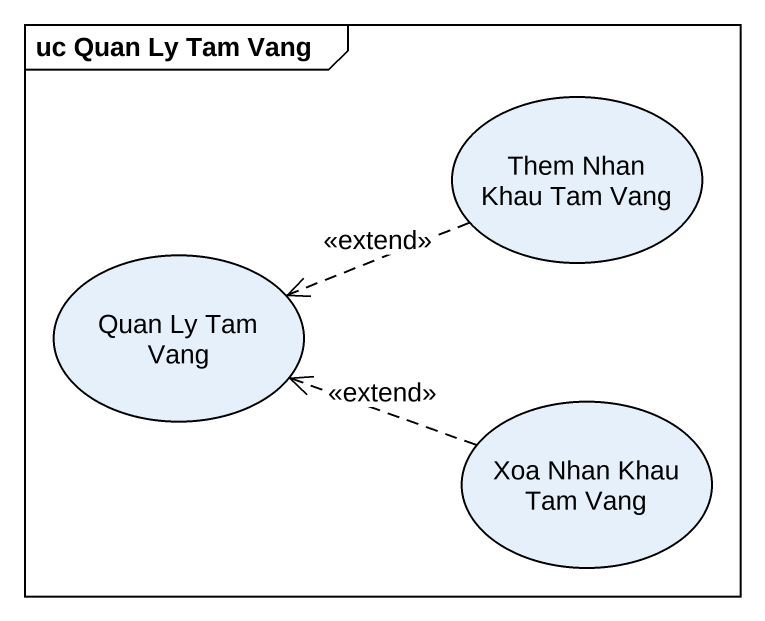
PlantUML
@startuml
mainframe uc Quan Ly Tam Vang
usecase "Them Nhan Khau Tam Vang" as Them_Nhan_Khau_Tam_Vang
usecase "Quan Ly Tam Vang" as Quan_Ly_Tam_Vang
usecase "Xoa Nhan Khau Tam Vang" as Xoa_Nhan_Khau_Tam_Vang
Them_Nhan_Khau_Tam_Vang .left.> Quan_Ly_Tam_Vang : <<extend>>
Xoa_Nhan_Khau_Tam_Vang .left.> Quan_Ly_Tam_Vang : <<extend>>
@enduml
